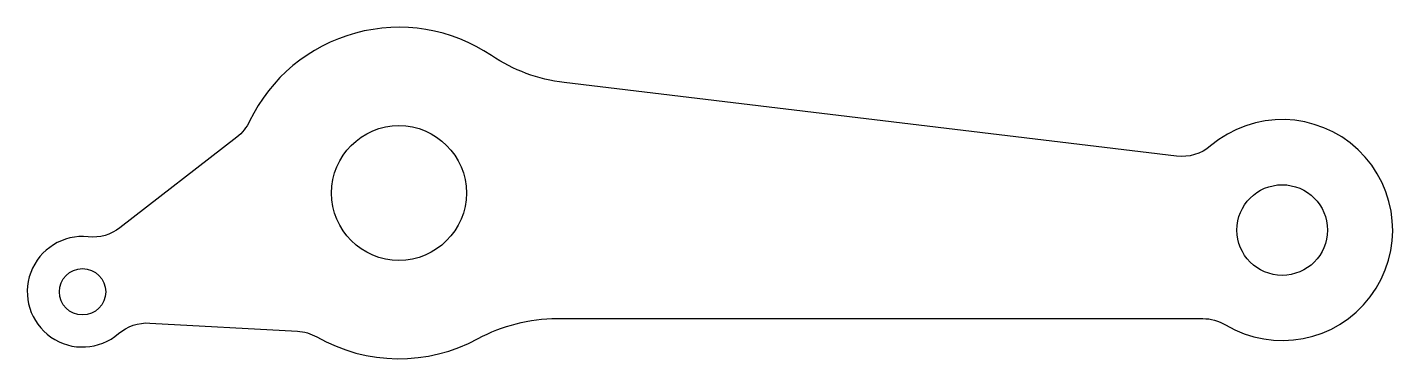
# Model space of a CAD drawing. Header units: millimetres. Extents: x -24 to 37.8, y -1.8 to 13.2.
import ezdxf

# ---------------------------------------------------------------- set-up
doc = ezdxf.new("R2010")
doc.units = ezdxf.units.MM

msp = doc.modelspace()

# ---------------------------------------------------------------- linework, layer by layer
at = {"layer": 'INTERIOR_PROFILES'}
for centre, radius in [((-7.154, 5.684), 3.05), ((32.811, 4.007), 2.05), ((-21.472, 1.213), 1.05)]:
    msp.add_circle(centre, radius, dxfattribs=at)
at = {"layer": 'OUTER_PROFILES'}
msp.add_lwpolyline([(0.326, 10.682, -0.118732), (-2.966, 11.906, 0.457304), (-13.915, 8.93, -0.116258), (-14.492, 8.215), (-19.778, 4.109, -0.193419), (-21.213, 3.7, 1.520398), (-19.841, -0.682, -0.193859), (-18.426, -0.201), (-11.75, -0.571, -0.116258), (-10.87, -0.831, 0.259469), (-3.577, -0.908, -0.12493), (0, 0), (29.218, 0, -0.135587), (30.244, -0.284, 1.947861), (29.57, 7.814, -0.20922), (28.034, 7.351)], format="xyb", close=True, dxfattribs=at)

doc.saveas('drawing.dxf')
